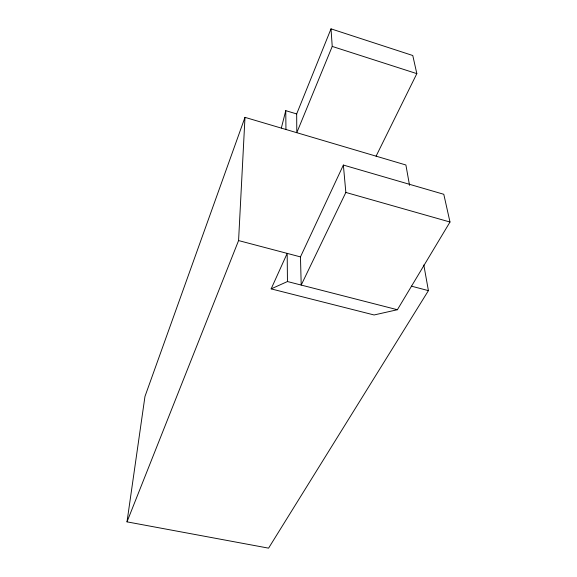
<?xml version="1.0" encoding="UTF-8"?>
<svg xmlns="http://www.w3.org/2000/svg" width="577" height="577" viewBox="0 0 577 577"><rect width="100%" height="100%" fill="white"/><g stroke="black" fill="none" stroke-linecap="round" stroke-linejoin="round"><path stroke-width="0.87" d="M423.814 264.98L428.415 290.635L268.579 548.15L127.005 521.853L238.575 240.573L244.987 117.355L405.891 164.986L409.54 185.34M127.005 521.853L144.964 396.464L244.987 117.355M281.352 128L285.759 110.654L296.672 113.936L296.794 132.688L332.229 46.427L331.018 28.85L412.779 55.515L416.832 73.64L376.081 156.165M296.672 113.936L331.018 28.85M271.14 288.882L287.18 253.39L287.454 281.54L271.14 288.882L374.084 314.97L397.387 309.726L449.995 222.022L443.792 194.29L343.365 165.058L300.466 256.895L301.208 285.067L345.847 192.437L343.365 165.058M287.454 281.54L397.387 309.726M238.575 240.573L300.466 256.895M411.365 286.142L428.415 290.635M345.847 192.437L449.995 222.022M332.229 46.427L416.832 73.64M285.759 110.654L285.947 129.479"/></g></svg>
